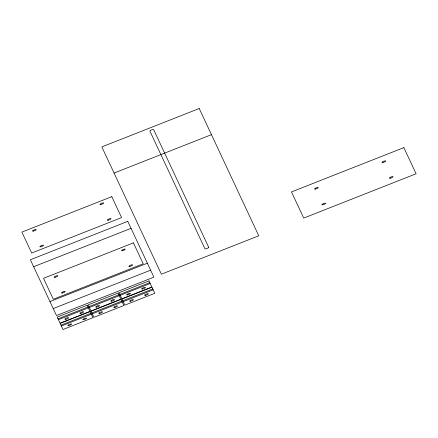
<?xml version="1.0" encoding="UTF-8"?>
<svg xmlns="http://www.w3.org/2000/svg" width="438" height="438" viewBox="0 0 438 438"><rect width="100%" height="100%" fill="white"/><g stroke="black" fill="none" stroke-linecap="round" stroke-linejoin="round"><path stroke-width="0.66" d="M114.066 173.059L211.461 134.663M33.649 266.715L131.044 228.324M49.965 301.59L147.36 263.2M53.228 308.566L150.623 270.175M58.019 318.809L87.983 307M88.919 306.627L118.89 294.812M119.826 294.445L149.796 282.63M58.424 319.685L88.394 307.87M89.33 307.498L119.3 295.688M120.236 295.316L150.201 283.506M60.975 325.133L90.94 313.318M91.881 312.951L121.846 301.136M122.782 300.769L152.752 288.954M61.38 326.003L91.35 314.188M92.287 313.822L122.257 302.006M123.193 301.64L153.158 289.825M199.23 108.509L101.835 146.9L161.376 274.193L258.77 235.803L199.23 108.509M111.805 196.667L21.9 232.107L31.689 253.033L121.589 217.593L111.805 196.667M127.781 221.349L30.386 259.739L56.491 315.541L153.886 277.15L127.781 221.349M133.415 242.876L43.515 278.316L53.305 299.242L143.204 263.802L133.415 242.876M403.863 147.622L291.489 191.926L303.72 218.08L416.1 173.782L403.863 147.622M87.167 305.253L57.203 317.068L60.055 323.173L90.025 311.358L87.167 305.253M118.074 293.071L88.109 304.886L90.962 310.985L120.926 299.176L118.074 293.071M148.98 280.889L119.01 292.704L121.868 298.804L151.833 286.994L148.98 280.889M90.129 311.577L60.159 323.386L63.012 329.491L92.982 317.676L90.129 311.577M121.03 299.395L91.066 311.204L93.918 317.309L123.883 305.494L121.03 299.395M151.937 287.208L121.967 299.023L124.825 305.127L154.789 293.312L151.937 287.208M208.685 247.284L153.629 129.582A2.015 0.482 -21.3 0 0 151.553 129.883A2.015 0.482 -21.3 0 0 149.884 131.061L204.935 248.762A2.015 0.482 -21.3 0 0 207.015 248.461A2.015 0.482 -21.3 0 0 208.685 247.284M62.437 292.973A2.015 0.482 -21.3 0 0 65.196 291.494A2.015 0.482 -21.3 0 0 62.316 292.13A2.015 0.482 -21.3 0 0 62.437 292.973M129.862 266.392A2.015 0.482 -21.3 0 0 132.626 264.913A2.015 0.482 -21.3 0 0 129.741 265.548A2.015 0.482 -21.3 0 0 129.862 266.392M55.095 277.281A2.015 0.482 -21.3 0 0 57.86 275.798A2.015 0.482 -21.3 0 0 54.974 276.433A2.015 0.482 -21.3 0 0 55.095 277.281M122.52 250.7A2.015 0.482 -21.3 0 0 125.284 249.217A2.015 0.482 -21.3 0 0 122.399 249.852A2.015 0.482 -21.3 0 0 122.52 250.7M145.602 295.3A2.015 0.482 -21.3 0 0 148.367 293.816A2.015 0.482 -21.3 0 0 145.482 294.451A2.015 0.482 -21.3 0 0 145.602 295.3M142.646 288.976A2.015 0.482 -21.3 0 0 145.411 287.498A2.015 0.482 -21.3 0 0 142.525 288.133A2.015 0.482 -21.3 0 0 142.646 288.976M130.617 301.202A2.015 0.482 -21.3 0 0 133.382 299.723A2.015 0.482 -21.3 0 0 130.497 300.358A2.015 0.482 -21.3 0 0 130.617 301.202M127.661 294.884A2.015 0.482 -21.3 0 0 130.425 293.405A2.015 0.482 -21.3 0 0 127.54 294.04A2.015 0.482 -21.3 0 0 127.661 294.884M96.754 307.065A2.015 0.482 -21.3 0 0 99.519 305.587A2.015 0.482 -21.3 0 0 96.634 306.222A2.015 0.482 -21.3 0 0 96.754 307.065M99.711 313.389A2.015 0.482 -21.3 0 0 102.476 311.905A2.015 0.482 -21.3 0 0 99.59 312.54A2.015 0.482 -21.3 0 0 99.711 313.389M111.739 301.158A2.015 0.482 -21.3 0 0 114.504 299.68A2.015 0.482 -21.3 0 0 111.619 300.315A2.015 0.482 -21.3 0 0 111.739 301.158M114.696 307.481A2.015 0.482 -21.3 0 0 117.461 305.998A2.015 0.482 -21.3 0 0 114.575 306.633A2.015 0.482 -21.3 0 0 114.696 307.481M83.795 319.663A2.015 0.482 -21.3 0 0 86.554 318.18A2.015 0.482 -21.3 0 0 83.674 318.82A2.015 0.482 -21.3 0 0 83.795 319.663M80.838 313.34A2.015 0.482 -21.3 0 0 83.598 311.861A2.015 0.482 -21.3 0 0 80.718 312.497A2.015 0.482 -21.3 0 0 80.838 313.34M68.81 325.571A2.015 0.482 -21.3 0 0 71.575 324.087A2.015 0.482 -21.3 0 0 68.689 324.722A2.015 0.482 -21.3 0 0 68.81 325.571M65.853 319.247A2.015 0.482 -21.3 0 0 68.618 317.769A2.015 0.482 -21.3 0 0 65.733 318.404A2.015 0.482 -21.3 0 0 65.853 319.247M100.91 204.491A2.015 0.482 -21.3 0 0 103.669 203.008A2.015 0.482 -21.3 0 0 100.789 203.648A2.015 0.482 -21.3 0 0 100.91 204.491M33.48 231.072A2.015 0.482 -21.3 0 0 36.245 229.589A2.015 0.482 -21.3 0 0 33.359 230.224A2.015 0.482 -21.3 0 0 33.48 231.072M108.246 220.183A2.015 0.482 -21.3 0 0 111.011 218.704A2.015 0.482 -21.3 0 0 108.126 219.339A2.015 0.482 -21.3 0 0 108.246 220.183M40.822 246.764A2.015 0.482 -21.3 0 0 43.586 245.285A2.015 0.482 -21.3 0 0 40.701 245.921A2.015 0.482 -21.3 0 0 40.822 246.764M382.954 162.493A2.015 0.482 -21.3 0 0 385.719 161.009A2.015 0.482 -21.3 0 0 382.834 161.644A2.015 0.482 -21.3 0 0 382.954 162.493M315.53 189.068A2.015 0.482 -21.3 0 0 318.295 187.59A2.015 0.482 -21.3 0 0 315.409 188.225A2.015 0.482 -21.3 0 0 315.53 189.068M390.296 178.184A2.015 0.482 -21.3 0 0 393.061 176.706A2.015 0.482 -21.3 0 0 390.176 177.341A2.015 0.482 -21.3 0 0 390.296 178.184M322.872 204.765A2.015 0.482 -21.3 0 0 325.631 203.287A2.015 0.482 -21.3 0 0 322.746 203.922A2.015 0.482 -21.3 0 0 322.872 204.765"/></g></svg>
